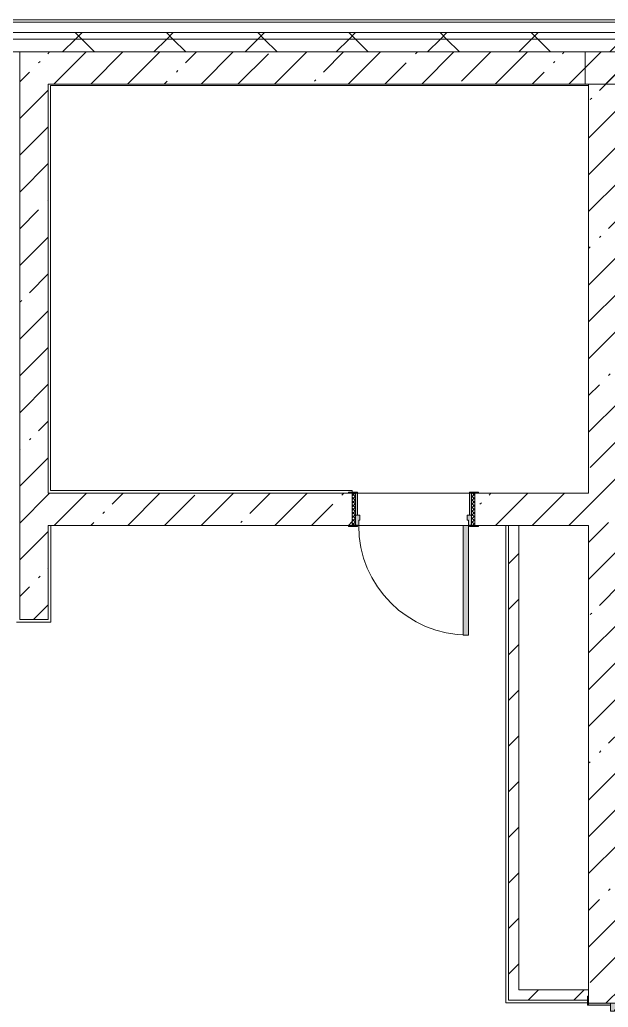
# Model space of a CAD drawing. Header units: millimetres. Extents: x -5426 to 189269, y -8553 to 29000.
# Drawn here: x 147009 to 151572, y 19695 to 27350 of the extents above; entities that cross this region are included whole.
import ezdxf

# ---------------------------------------------------------------- set-up
doc = ezdxf.new("R2010")
doc.units = ezdxf.units.MM
for name, color, linetype, lineweight, true_color in [('A-DOOR-2', 7, 'Continuous', 5, 0xaaaaaa), ('A-DOOR-3', 7, 'Continuous', 5, 0xe2e2e2), ('A-DOOR-FRAM-2', 7, 'Continuous', 5, 0xe2e2e2), ('A-DOOR-FRAM-3', 7, 'Continuous', 5, 0xaaaaaa), ('A-FLOR-2', 7, 'Continuous', 5, 0xaaaaaa)]:
    doc.layers.add(name, color=color, linetype=linetype, lineweight=lineweight, true_color=true_color)
for name, color, linetype, lineweight in [('A-WALL', 7, 'Continuous', 9), ('A-WALL-5', 7, 'Continuous', 5), ('I-WALL-20', 7, 'Continuous', 5)]:
    doc.layers.add(name, color=color, linetype=linetype, lineweight=lineweight)
pattern_1 = [(45, (62258.8, 0), (-353.5534, 353.5534), []), (135, (62258.8, 0), (-353.5534, -353.5534), [])]
pattern_2 = [(45, (62258.82, 0), (-285.1231, 285.1231), []), (45, (62543.95, 0), (-285.1231, 285.1231), [504.031, -100.806, 16.764, -84.042])]
pattern_3 = [(45, (62258.82, 0), (-176.7767, 176.7767), [])]

# ---------------------------------------------------------------- blocks, each defined once
blk = doc.blocks.new('110_Дверь_СКБ_2Ст - Д-1_л_Лестничная клетка EIS60 2-32359692-3_4_1_птичка')
at = {"layer": 'A-DOOR-3'}
for points in [[(662.5, 125), (662.5, 1025), (612.5, 1025), (612.5, 125)], [(-587.5, 525), (-637.5, 525), (-637.5, 125), (-587.5, 125)], [(712.5, -125), (712.5, 45), (697.5, 45), (697.5, -125)]]:
    blk.add_hatch(color=256, dxfattribs=at).paths.add_polyline_path(points)
h = blk.add_hatch(color=256, dxfattribs=at)
h.paths.add_polyline_path([(712.5, 125), (662.5, 125), (662.5, 75), (652.5, 75), (652.5, 45), (712.5, 45)])
h.paths.add_polyline_path([(-627.5, 45), (-627.5, 75), (-637.5, 75), (-637.5, 125), (-687.5, 125), (-687.5, 45)])
at = {"layer": 'A-DOOR-FRAM-2'}
for points in [[(-672.5, 125), (-672.5, 133), (-742.5, 133), (-742.5, 125)], [(767.5, 125), (767.5, 133), (697.5, 133), (697.5, 125)], [(-672.5, -125), (-672.5, 45), (-687.5, 45), (-687.5, -125)], [(-672.5, -133), (-672.5, -125), (-742.5, -125), (-742.5, -133)], [(767.5, -133), (767.5, -125), (697.5, -125), (697.5, -133)]]:
    blk.add_hatch(color=256, dxfattribs=at).paths.add_polyline_path(points)
at = {"layer": 'A-DOOR-2'}
for p, q in [((662.5, 1025), (612.5, 1025)), ((612.5, 1025), (612.5, 125)), ((662.5, 125), (662.5, 1025)), ((-637.5, 525), (-637.5, 125)), ((-587.5, 525), (-637.5, 525)), ((-587.5, 125), (-587.5, 525)), ((-637.5, 125), (-587.5, 125)), ((612.5, 125), (662.5, 125))]:
    blk.add_line(p, q, dxfattribs=at)
for centre, radius, start, end in [((662.5, 125), 900, 90, 180), ((-637.5, 125), 400, 360, 90)]:
    blk.add_arc(centre, radius, start, end, dxfattribs=at)
at = {"layer": 'A-DOOR-FRAM-3'}
for p, q in [((-672.5, 133), (-742.5, 133)), ((-742.5, 133), (-742.5, 125)), ((-742.5, 125), (-672.5, 125)), ((-637.5, 125), (-687.5, 125)), ((-687.5, 125), (-687.5, 45)), ((-672.5, 125), (-672.5, 133)), ((-637.5, 75), (-637.5, 125)), ((662.5, 125), (662.5, 75)), ((712.5, 125), (662.5, 125)), ((767.5, 133), (697.5, 133)), ((697.5, 133), (697.5, 125)), ((697.5, 125), (767.5, 125)), ((712.5, 45), (712.5, 125)), ((767.5, 125), (767.5, 133)), ((-687.5, 45), (-627.5, 45)), ((-672.5, 45), (-687.5, 45)), ((-687.5, 45), (-687.5, -125)), ((-672.5, -125), (-672.5, 45)), ((-627.5, 75), (-637.5, 75)), ((-627.5, 45), (-627.5, 75)), ((662.5, 75), (652.5, 75)), ((652.5, 75), (652.5, 45)), ((652.5, 45), (712.5, 45)), ((712.5, 45), (697.5, 45)), ((697.5, 45), (697.5, -125)), ((712.5, -125), (712.5, 45)), ((-672.5, -125), (-742.5, -125)), ((-742.5, -125), (-742.5, -133)), ((-742.5, -133), (-672.5, -133)), ((-687.5, -125), (-672.5, -125)), ((-672.5, -133), (-672.5, -125)), ((697.5, -125), (712.5, -125)), ((767.5, -125), (697.5, -125)), ((697.5, -125), (697.5, -133)), ((697.5, -133), (767.5, -133)), ((767.5, -133), (767.5, -125))]:
    blk.add_line(p, q, dxfattribs=at)
blk = doc.blocks.new('110_Дверь_СКБ_1Ст_Внутренняя1 - Д-8а 950x2100h _книгохранилище_ огнестойкая дверь_-32656878-3_4_1_птичка')
at = {"layer": 'A-DOOR-2'}
h = blk.add_hatch(dxfattribs=at)
h.set_pattern_fill('FP_152', color=256, style=0, pattern_type=2)
h.set_pattern_definition([(225, (1826.41, -189.685), (-14.14214, 14.14214), []), (135, (1826.41, -189.685), (14.14214, 14.14214), [])])
h.paths.add_polyline_path([(487.5, -125), (487.5, 125), (462.5, 125), (462.5, -125)])
at = {"layer": 'A-DOOR-3'}
h = blk.add_hatch(color=256, dxfattribs=at)
h.paths.add_polyline_path([(462.5, -125), (462.5, -45), (427.5, -45), (427.5, -85), (437.5, -85), (437.5, -125)])
h.paths.add_polyline_path([(-437.5, -125), (-412.5, -125), (-412.5, -85), (-402.5, -85), (-402.5, -45), (-437.5, -45)])
at = {"layer": 'A-DOOR-FRAM-2'}
for points in [[(-422.5, 125), (-422.5, 133), (-492.5, 133), (-492.5, 125)], [(-422.5, -45), (-422.5, 125), (-437.5, 125), (-437.5, -45)], [(517.5, 125), (517.5, 133), (447.5, 133), (447.5, 125)], [(462.5, -45), (462.5, 125), (447.5, 125), (447.5, -45)], [(-422.5, -133), (-422.5, -125), (-492.5, -125), (-492.5, -133)], [(437.5, -975), (437.5, -125), (397.5, -125), (397.5, -975)], [(517.5, -133), (517.5, -125), (447.5, -125), (447.5, -133)]]:
    blk.add_hatch(color=256, dxfattribs=at).paths.add_polyline_path(points)
at = {"layer": 'A-DOOR-FRAM-3'}
h = blk.add_hatch(dxfattribs=at)
h.set_pattern_fill('FP_153', color=256, style=0, pattern_type=2)
h.set_pattern_definition([(315, (-296.384, -189.685), (-14.1421, -14.1421), []), (225, (-296.384, -189.685), (-14.1421, 14.1421), [])])
h.paths.add_polyline_path([(-437.5, -125), (-437.5, 125), (-462.5, 125), (-462.5, -125)])
at = {"layer": 'A-DOOR-2'}
for p, q in [((397.5, -125), (437.5, -125)), ((397.5, -975), (397.5, -125)), ((437.5, -125), (437.5, -975)), ((437.5, -975), (397.5, -975))]:
    blk.add_line(p, q, dxfattribs=at)
blk.add_arc((437.5, -125), 850, 180, 270, dxfattribs=at)
at = {"layer": 'A-DOOR-FRAM-3'}
for p, q in [((-492.5, 133), (-422.5, 133)), ((-492.5, 125), (-492.5, 133)), ((-422.5, 125), (-492.5, 125)), ((-462.5, 125), (-437.5, 125)), ((-462.5, -125), (-462.5, 125)), ((-437.5, 125), (-437.5, -125)), ((-437.5, 125), (-422.5, 125)), ((-437.5, -45), (-437.5, 125)), ((-422.5, 133), (-422.5, 125)), ((-422.5, 125), (-422.5, -45)), ((447.5, 125), (447.5, 133)), ((447.5, 133), (517.5, 133)), ((447.5, -45), (447.5, 125)), ((447.5, 125), (462.5, 125)), ((517.5, 125), (447.5, 125)), ((462.5, -125), (462.5, 125)), ((462.5, 125), (487.5, 125)), ((462.5, 125), (462.5, -45)), ((487.5, 125), (487.5, -125)), ((517.5, 133), (517.5, 125)), ((-437.5, -45), (-402.5, -45)), ((-437.5, -125), (-437.5, -45)), ((-422.5, -45), (-437.5, -45)), ((-402.5, -45), (-402.5, -85)), ((427.5, -45), (462.5, -45)), ((427.5, -85), (427.5, -45)), ((462.5, -45), (447.5, -45)), ((462.5, -45), (462.5, -125)), ((-492.5, -125), (-422.5, -125)), ((-492.5, -133), (-492.5, -125)), ((-422.5, -133), (-492.5, -133)), ((-437.5, -125), (-462.5, -125)), ((-437.5, -124), (-422.5, -124)), ((-437.5, -125), (-437.5, -124)), ((-412.5, -125), (-437.5, -125)), ((-422.5, -125), (-437.5, -125)), ((-422.5, -124), (-422.5, -125)), ((-422.5, -125), (-422.5, -133)), ((-412.5, -85), (-412.5, -125)), ((-402.5, -85), (-412.5, -85)), ((437.5, -85), (427.5, -85)), ((437.5, -125), (437.5, -85)), ((462.5, -125), (437.5, -125)), ((447.5, -125), (447.5, -124)), ((447.5, -124), (462.5, -124)), ((462.5, -125), (447.5, -125)), ((447.5, -133), (447.5, -125)), ((447.5, -125), (517.5, -125)), ((517.5, -133), (447.5, -133)), ((462.5, -124), (462.5, -125)), ((487.5, -125), (462.5, -125)), ((517.5, -125), (517.5, -133))]:
    blk.add_line(p, q, dxfattribs=at)

msp = doc.modelspace()

# ---------------------------------------------------------------- hatches: boundary and pattern name
at = {"layer": 'A-WALL-5'}
h = msp.add_hatch(dxfattribs=at)
h.set_pattern_fill('FP_70', color=256, style=0, pattern_type=2)
h.set_pattern_definition(pattern_1)
h.paths.add_polyline_path([(155418.8, 27200), (155468.8, 27200), (155468.8, 27250), (142608.8, 27250), (142608.8, 27200), (154551.5, 27200)])
h.paths.add_polyline_path([(138608.8, 27200), (139508.8, 27200), (139508.8, 27250), (138608.8, 27250)])
h.paths.add_polyline_path([(133068.8, 27200), (133068.8, 27250), (131868.8, 27250), (131868.8, 27200), (132178.6, 27200)])
h.paths.add_polyline_path([(128449.8, 27200), (129368.8, 27200), (129368.8, 27250), (125118.8, 27250), (125118.8, 27200), (126585.3, 27200)])
h.paths.add_polyline_path([(135168.8, 27200), (136508.8, 27200), (136508.8, 27250), (135168.8, 27250)])
h.paths.add_polyline_path([(123788.7, 27200), (124218.8, 27200), (124218.8, 27250), (122118.8, 27250), (122118.8, 27200), (122856.5, 27200)])
h.paths.add_polyline_path([(120992.1, 27200), (121218.8, 27200), (121218.8, 27250), (120118.8, 27250), (120118.8, 27200)])
h.paths.add_polyline_path([(116331.1, 27200), (117018.8, 27200), (117018.8, 27250), (115518.8, 27250), (115518.8, 27200)])
h.paths.add_polyline_path([(112602.3, 27200), (113018.8, 27200), (113018.8, 27250), (111919.1, 27250), (111919.1, 27200)])
h.paths.add_polyline_path([(110737.9, 27200), (111019.1, 27200), (111019.1, 27250), (109918.8, 27250), (109918.8, 27200)])
h.paths.add_polyline_path([(104318.8, 27200), (106818.8, 27200), (106818.8, 27250), (104318.8, 27250)])
h = msp.add_hatch(dxfattribs=at)
h.set_pattern_fill('FP_70', color=256, style=0, pattern_type=2)
h.set_pattern_definition(pattern_1)
h.paths.add_polyline_path([(155318.8, 27100), (155418.8, 27100), (155418.8, 27200), (142608.8, 27200), (142608.8, 27100), (154551.5, 27100)])
h.paths.add_polyline_path([(133068.8, 27100), (133068.8, 27200), (131868.8, 27200), (131868.8, 27100), (132178.6, 27100)])
h.paths.add_polyline_path([(136508.8, 27100), (136508.8, 27200), (135168.8, 27200), (135168.8, 27100), (135907.4, 27100)])
h.paths.add_polyline_path([(138608.8, 27100), (139508.8, 27100), (139508.8, 27200), (138608.8, 27200)])
h.paths.add_polyline_path([(129368.8, 27100), (129368.8, 27200), (125118.8, 27200), (125118.8, 27100), (128449.8, 27100)])
h.paths.add_polyline_path([(122118.8, 27100), (124218.8, 27100), (124218.8, 27200), (122118.8, 27200)])
h.paths.add_polyline_path([(121218.8, 27100), (121218.8, 27200), (120118.8, 27200), (120118.8, 27100), (120992.1, 27100)])
h.paths.add_polyline_path([(116331.1, 27100), (117018.8, 27100), (117018.8, 27200), (115518.8, 27200), (115518.8, 27100)])
h.paths.add_polyline_path([(112602.3, 27100), (113018.8, 27100), (113018.8, 27200), (111919.1, 27200), (111919.1, 27100)])
h.paths.add_polyline_path([(110737.9, 27100), (111019.1, 27100), (111019.1, 27200), (109918.8, 27200), (109918.8, 27100)])
h.paths.add_polyline_path([(106076.9, 27100), (106818.8, 27100), (106818.8, 27200), (104418.8, 27200), (104418.8, 27100), (105018.8, 27100)])
at = {"layer": 'I-WALL-20'}
h = msp.add_hatch(dxfattribs=at)
h.set_pattern_fill('FP_66', color=256, style=0, pattern_type=2)
h.set_pattern_definition(pattern_2)
h.paths.add_polyline_path([(151418.8, 26850), (151418.8, 27100), (147008.8, 27100), (147008.8, 26850), (148958.2, 26850)])
h = msp.add_hatch(dxfattribs=at)
h.set_pattern_fill('FP_66', color=256, style=0, pattern_type=2)
h.set_pattern_definition(pattern_2)
h.paths.add_polyline_path([(155068.8, 26850), (155068.8, 27100), (151393.8, 27100), (151393.8, 26850), (154551.5, 26850)])
h = msp.add_hatch(dxfattribs=at)
h.set_pattern_fill('FP_66', color=256, style=0, pattern_type=2)
h.set_pattern_definition(pattern_2)
h.paths.add_polyline_path([(151418.8, 17270), (151668.8, 17270), (151668.8, 18325), (151418.8, 18325), (151418.8, 18162.4)])
h.paths.add_polyline_path([(151418.8, 19725), (151668.8, 19725), (151668.8, 27100), (151418.8, 27100), (151418.8, 19750)])
h = msp.add_hatch(dxfattribs=at)
h.set_pattern_fill('FP_66', color=256, style=0, pattern_type=2)
h.set_pattern_definition(pattern_2)
h.paths.add_polyline_path([(147008.8, 22700), (147228.8, 22700), (147228.8, 26850), (147008.8, 26850), (147008.8, 22790)])
h = msp.add_hatch(dxfattribs=at)
h.set_pattern_fill('FP_66', color=256, style=0, pattern_type=2)
h.set_pattern_definition(pattern_2)
h.paths.add_polyline_path([(150822.7, 23430), (151418.8, 23430), (151418.8, 23680), (150536.8, 23680), (150536.8, 23430), (150798.8, 23430)])
h.paths.add_polyline_path([(148958.2, 23430), (149586.8, 23430), (149586.8, 23680), (147228.8, 23680), (147228.8, 23430)])
h = msp.add_hatch(dxfattribs=at)
h.set_pattern_fill('FP_71', color=256, style=0, pattern_type=2)
h.set_pattern_definition(pattern_3)
h.paths.add_polyline_path([(150878.8, 19750), (150878.8, 23430), (150798.8, 23430), (150798.8, 19750), (150822.7, 19750)])
h = msp.add_hatch(dxfattribs=at)
h.set_pattern_fill('FP_71', color=256, style=0, pattern_type=2)
h.set_pattern_definition(pattern_3)
h.paths.add_polyline_path([(150878.8, 19750), (151410.8, 19750), (151410.8, 19780), (151418.8, 19780), (151418.8, 19830), (150878.8, 19830)])

# ---------------------------------------------------------------- linework, layer by layer
at = {"layer": 'A-FLOR-2'}
for p, q in [((151418.8, 26840), (147246.8, 26840)), ((147246.8, 26840), (147246.8, 23700)), ((147246.8, 23700), (149586.8, 23700)), ((149586.8, 23700), (149586.8, 23688)), ((147248.8, 23430), (147248.8, 22680)), ((150778.8, 19730), (150778.8, 23430)), ((147248.8, 22680), (146983.4, 22680)), ((151410.8, 19730), (150778.8, 19730))]:
    msp.add_line(p, q, dxfattribs=at)
at = {"layer": 'A-WALL'}
for p, q in [((155548.8, 27330), (142608.8, 27330)), ((155468.8, 27250), (142608.8, 27250)), ((155418.8, 27200), (142608.8, 27200)), ((150878.8, 23430), (150798.8, 23430)), ((151418.8, 19780), (151418.8, 19830))]:
    msp.add_line(p, q, dxfattribs=at)
at = {"layer": 'A-WALL-5'}
for p, q in [((155568.8, 27350), (138608.8, 27350)), ((155068.8, 27100), (111018.8, 27100))]:
    msp.add_line(p, q, dxfattribs=at)
at = {"layer": 'I-WALL-20'}
for p, q in [((147008.8, 27100), (147008.8, 22700)), ((151418.8, 27100), (147008.8, 27100)), ((155068.8, 27100), (151393.8, 27100)), ((151393.8, 27100), (151393.8, 26850)), ((147228.8, 23680), (147228.8, 26850)), ((147228.8, 26850), (151418.8, 26850)), ((151393.8, 26850), (155068.8, 26850)), ((151418.8, 26850), (151418.8, 23680)), ((149556.8, 23680), (147228.8, 23680)), ((149626.8, 23680), (150496.8, 23680)), ((151418.8, 23680), (150566.8, 23680)), ((147228.8, 22700), (147228.8, 23430)), ((147228.8, 23430), (149556.8, 23430)), ((150446.8, 23430), (149636.8, 23430)), ((150566.8, 23430), (150798.8, 23430)), ((150798.8, 23430), (150798.8, 19750)), ((150878.8, 19830), (150878.8, 23430)), ((150878.8, 23430), (151418.8, 23430)), ((151418.8, 23430), (151418.8, 19830)), ((147008.8, 22700), (147228.8, 22700)), ((151418.8, 19830), (150878.8, 19830)), ((150798.8, 19750), (151410.8, 19750))]:
    msp.add_line(p, q, dxfattribs=at)

# ---------------------------------------------------------------- block references
at = {"layer": 'A-DOOR-2'}
msp.add_blockref('110_Дверь_СКБ_1Ст_Внутренняя1 - Д-8а 950x2100h _книгохранилище_ огнестойкая дверь_-32656878-3_4_1_птичка', (150049.3, 23555), dxfattribs=at)
at = {"layer": 'A-DOOR-2', "rotation": 269.9999999999998}
msp.add_blockref('110_Дверь_СКБ_2Ст - Д-1_л_Лестничная клетка EIS60 2-32359692-3_4_1_птичка', (151543.8, 19037.5), dxfattribs=at)

doc.saveas('drawing.dxf')
